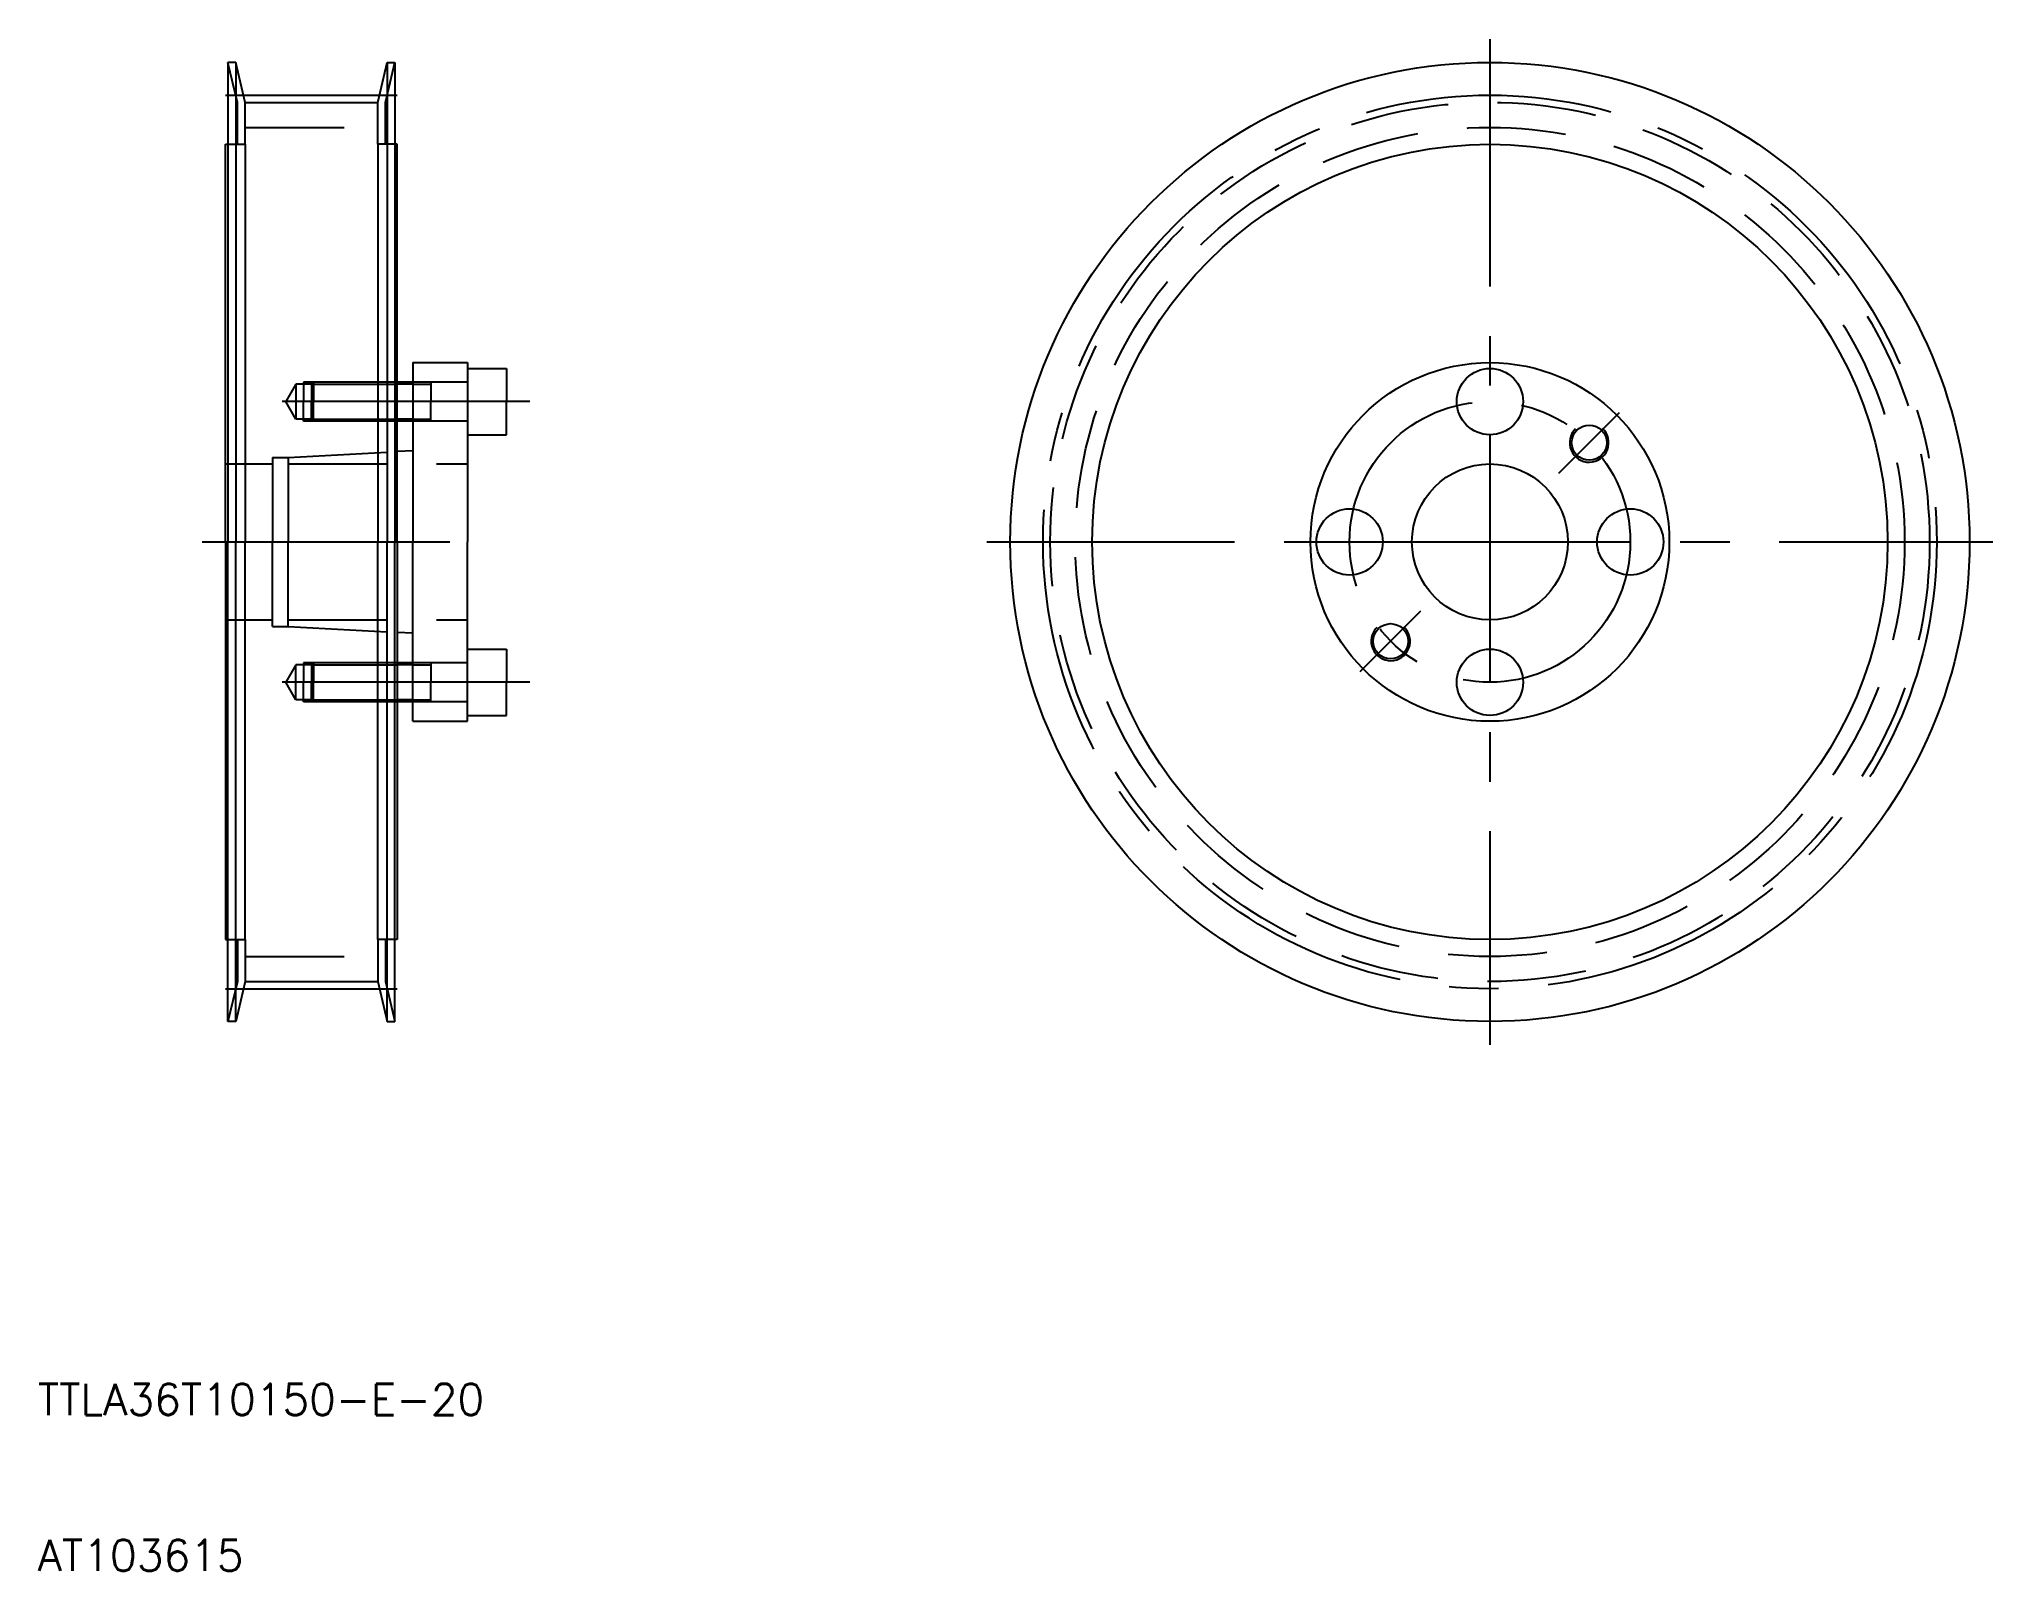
# Model space of a CAD drawing. Extents: x 62 to 312, y 68 to 264.
import ezdxf

# ---------------------------------------------------------------- set-up
doc = ezdxf.new("R2010")
doc.units = 0
doc.linetypes.add('CENTER', pattern=[50.8, 31.75, -6.35, 6.35, -6.35])
doc.linetypes.add('DASHED', pattern=[19.05, 12.7, -6.35])
doc.layers.get('0').update_dxf_attribs({"linetype": 'CONTINUOUS'})
doc.layers.add('CENTER', color=1, linetype='CENTER')
doc.styles.get("Standard").update_dxf_attribs({"font": 'txt.shx'})

msp = doc.modelspace()

# ---------------------------------------------------------------- linework, layer by layer
for p, q in [((86.89, 261.17), (85.89, 261.17)), ((85.89, 261.17), (85.89, 199.67)), ((88.09, 256.04), (86.89, 261.17)), ((86.89, 261.17), (86.89, 199.67)), ((105.09, 256.04), (106.29, 261.17)), ((106.29, 261.17), (107.29, 261.17)), ((106.29, 261.17), (106.29, 199.67)), ((107.29, 261.17), (107.29, 199.67)), ((88.09, 250.67), (88.09, 256.04)), ((88.09, 256.04), (105.09, 256.04)), ((105.09, 250.67), (105.09, 256.04)), ((85.59, 250.67), (85.89, 250.67)), ((85.59, 199.67), (85.59, 250.67)), ((88.09, 250.67), (88.09, 199.67)), ((105.09, 250.67), (105.09, 199.67)), ((107.59, 250.67), (107.29, 250.67)), ((107.59, 199.67), (107.59, 250.67)), ((109.59, 222.67), (116.59, 222.67)), ((109.59, 222.67), (109.59, 220.17)), ((116.59, 222.67), (116.59, 221.92)), ((116.59, 221.92), (116.59, 213.42)), ((116.59, 221.92), (121.59, 221.92)), ((121.59, 221.92), (121.59, 217.67)), ((109.59, 220.17), (107.59, 220.17)), ((109.59, 220.17), (109.59, 215.17)), ((121.59, 213.42), (121.59, 217.67)), ((109.59, 215.17), (107.59, 215.17)), ((109.59, 215.17), (109.59, 211.37)), ((116.59, 213.42), (116.59, 199.67)), ((116.59, 213.42), (121.59, 213.42)), ((109.59, 211.37), (107.59, 211.26)), ((109.59, 211.37), (109.59, 199.67)), ((85.59, 199.67), (85.59, 148.67)), ((85.89, 138.17), (85.89, 199.67)), ((86.89, 138.17), (86.89, 199.67)), ((88.09, 148.67), (88.09, 199.67)), ((105.09, 148.67), (105.09, 199.67)), ((106.29, 138.17), (106.29, 199.67)), ((107.29, 138.17), (107.29, 199.67)), ((107.59, 199.67), (107.59, 148.67)), ((109.59, 187.97), (109.59, 199.67)), ((116.59, 185.92), (116.59, 199.67)), ((109.59, 187.97), (107.59, 188.07)), ((109.59, 184.17), (109.59, 187.97)), ((116.59, 177.42), (116.59, 185.92)), ((116.59, 185.92), (121.59, 185.92)), ((121.59, 185.92), (121.59, 181.67)), ((109.59, 184.17), (107.59, 184.17)), ((109.59, 179.17), (109.59, 184.17)), ((121.59, 177.42), (121.59, 181.67)), ((109.59, 179.17), (107.59, 179.17)), ((109.59, 176.67), (109.59, 179.17)), ((109.59, 176.67), (116.59, 176.67)), ((116.59, 177.42), (121.59, 177.42)), ((116.59, 176.67), (116.59, 177.42)), ((85.59, 148.67), (85.89, 148.67)), ((88.09, 148.67), (88.09, 143.29)), ((105.09, 148.67), (105.09, 143.29)), ((107.59, 148.67), (107.29, 148.67)), ((88.09, 143.29), (86.89, 138.17)), ((88.09, 143.29), (105.09, 143.29)), ((105.09, 143.29), (106.29, 138.17)), ((86.89, 138.17), (85.89, 138.17)), ((106.29, 138.17), (107.29, 138.17))]:
    msp.add_line(p, q)
at = {"color": 3, "linetype": 'DASHED'}
for p, q in [((87.09, 256.04), (85.89, 261.17)), ((106.09, 256.04), (107.29, 261.17)), ((87.09, 250.67), (87.09, 256.04)), ((106.09, 250.67), (106.09, 256.04)), ((85.89, 250.67), (88.09, 250.67)), ((88.09, 252.84), (105.09, 252.84)), ((107.29, 250.67), (105.09, 250.67)), ((94.59, 219.92), (93.29, 217.67)), ((94.59, 219.92), (94.59, 215.42)), ((96.59, 219.92), (94.59, 219.92)), ((95.59, 220.17), (95.59, 217.67)), ((96.84, 220.17), (95.59, 220.17)), ((96.84, 220.17), (96.59, 219.92)), ((96.59, 219.92), (107.59, 219.92)), ((96.59, 219.92), (96.59, 217.67)), ((107.59, 220.17), (96.84, 220.17)), ((96.84, 220.17), (96.84, 217.67)), ((116.59, 220.17), (109.59, 220.17)), ((109.59, 219.92), (111.92, 219.92)), ((111.92, 220.17), (111.92, 217.67)), ((94.59, 215.42), (93.29, 217.67)), ((95.59, 215.17), (95.59, 217.67)), ((96.59, 215.42), (96.59, 217.67)), ((96.84, 215.17), (96.84, 217.67)), ((111.92, 215.17), (111.92, 217.67)), ((96.59, 215.42), (94.59, 215.42)), ((96.84, 215.17), (95.59, 215.17)), ((96.59, 215.42), (107.59, 215.42)), ((96.84, 215.17), (96.59, 215.42)), ((107.59, 215.17), (96.84, 215.17)), ((109.59, 215.42), (111.92, 215.42)), ((116.59, 215.17), (109.59, 215.17)), ((91.59, 210.52), (91.59, 199.67)), ((91.59, 210.52), (93.59, 210.52)), ((93.59, 210.52), (107.59, 211.26)), ((93.59, 210.52), (93.59, 199.67)), ((85.59, 209.67), (91.59, 209.67)), ((93.59, 209.67), (116.59, 209.67)), ((91.59, 188.82), (91.59, 199.67)), ((93.59, 188.82), (93.59, 199.67)), ((85.59, 189.67), (91.59, 189.67)), ((91.59, 188.82), (93.59, 188.82)), ((93.59, 189.67), (116.59, 189.67)), ((93.59, 188.82), (107.59, 188.07)), ((94.59, 183.92), (93.29, 181.67)), ((94.59, 179.42), (94.59, 183.92)), ((96.59, 183.92), (94.59, 183.92)), ((95.59, 184.17), (95.59, 181.67)), ((96.84, 184.17), (95.59, 184.17)), ((96.84, 184.17), (96.59, 183.92)), ((96.59, 183.92), (107.59, 183.92)), ((96.59, 183.92), (96.59, 181.67)), ((107.59, 184.17), (96.84, 184.17)), ((96.84, 184.17), (96.84, 181.67)), ((116.59, 184.17), (109.59, 184.17)), ((109.59, 183.92), (111.92, 183.92)), ((111.92, 184.17), (111.92, 181.67)), ((94.59, 179.42), (93.29, 181.67)), ((95.59, 179.17), (95.59, 181.67)), ((96.59, 179.42), (96.59, 181.67)), ((96.84, 179.17), (96.84, 181.67)), ((111.92, 179.17), (111.92, 181.67)), ((96.59, 179.42), (94.59, 179.42)), ((96.84, 179.17), (95.59, 179.17)), ((96.59, 179.42), (107.59, 179.42)), ((96.84, 179.17), (96.59, 179.42)), ((107.59, 179.17), (96.84, 179.17)), ((109.59, 179.42), (111.92, 179.42)), ((116.59, 179.17), (109.59, 179.17)), ((85.89, 148.67), (88.09, 148.67)), ((87.09, 148.67), (87.09, 143.29)), ((107.29, 148.67), (105.09, 148.67)), ((106.09, 148.67), (106.09, 143.29)), ((88.09, 146.49), (105.09, 146.49)), ((87.09, 143.29), (85.89, 138.17)), ((106.09, 143.29), (107.29, 138.17))]:
    msp.add_line(p, q, dxfattribs=at)
at = {"color": 3}
for p, q in [((109.59, 219.92), (107.59, 219.92)), ((109.59, 215.42), (107.59, 215.42)), ((109.59, 183.92), (107.59, 183.92)), ((109.59, 179.42), (107.59, 179.42))]:
    msp.add_line(p, q, dxfattribs=at)
for centre, radius in [((247.71, 199.67), 61.5), ((247.71, 199.67), 51), ((247.71, 199.67), 23), ((247.71, 199.67), 23), ((247.71, 217.67), 4.25), ((260.44, 212.4), 2.25), ((247.71, 199.67), 10), ((229.71, 199.67), 4.25), ((265.71, 199.67), 4.25), ((234.98, 186.94), 2.25), ((247.71, 181.67), 4.25)]:
    msp.add_circle(centre, radius)
at = {"color": 3, "linetype": 'DASHED'}
for radius in [56.38, 53.17]:
    msp.add_circle((247.71, 199.67), radius, dxfattribs=at)
at = {"color": 3}
for centre in [(260.44, 212.4), (234.98, 186.94)]:
    msp.add_arc(centre, 2.5, 135, 47, dxfattribs=at)
at = {"layer": 'CENTER'}
for p, q in [((247.71, 264.17), (247.71, 135.17)), ((85.59, 256.96), (107.59, 256.96)), ((82.59, 199.67), (116.59, 199.67)), ((183.21, 199.67), (312.21, 199.67)), ((85.59, 142.37), (107.59, 142.37))]:
    msp.add_line(p, q, dxfattribs=at)
at = {"layer": 'CENTER', "color": 1, "linetype": 'CENTER'}
for p, q in [((124.59, 217.67), (90.29, 217.67)), ((256.55, 208.51), (264.33, 216.28)), ((222.46, 199.67), (236.96, 199.67)), ((231.09, 183.05), (238.87, 190.83)), ((124.59, 181.67), (90.29, 181.67))]:
    msp.add_line(p, q, dxfattribs=at)
at = {"layer": 'CENTER'}
msp.add_circle((247.71, 199.67), 57.3, dxfattribs=at)
at = {"layer": 'CENTER', "color": 1, "linetype": 'CENTER'}
msp.add_circle((247.71, 199.67), 18, dxfattribs=at)

# ---------------------------------------------------------------- texts
for s, p in [('TTLA36T10150-E-20', (61.5, 87.69)), ('AT103615', (61.5, 67.69))]:
    msp.add_text(s, height=4).set_placement(p)

doc.saveas('drawing.dxf')
